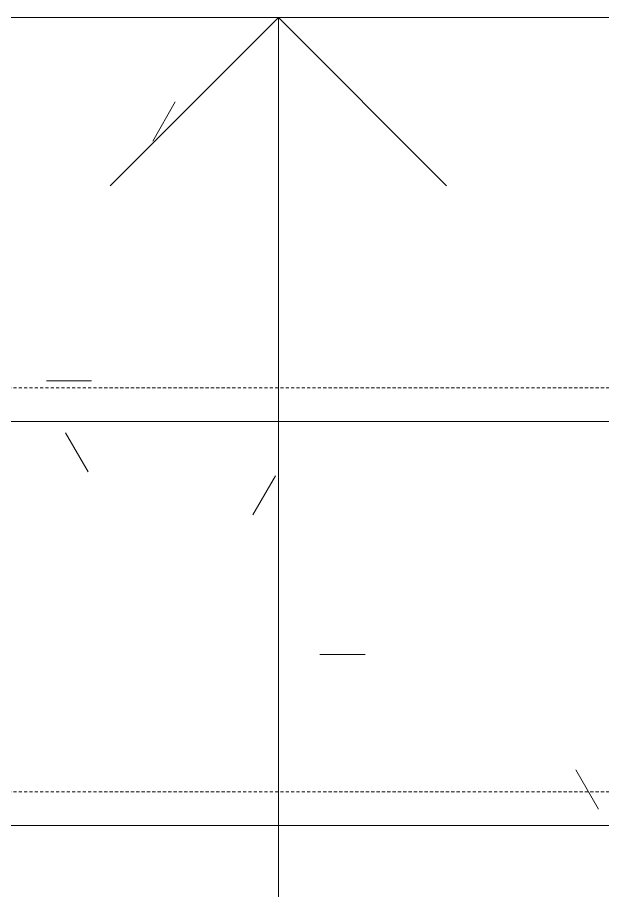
# Model space of a CAD drawing. Header units: millimetres. Extents: x -23600 to 58751, y -29611 to 36794.
# Drawn here: x 26395 to 26830, y 26851 to 27499 of the extents above; entities that cross this region are included whole.
import ezdxf

# ---------------------------------------------------------------- set-up
doc = ezdxf.new("R2010")
doc.units = ezdxf.units.MM
doc.linetypes.add('Overhead', pattern=[3.96875, 2.38125, -1.5875])
doc.layers.add('S-STRS', color=31, linetype='Continuous', lineweight=9)
doc.layers.add('S-STRS-ANNO', color=31, linetype='Continuous', lineweight=9)
pattern_1 = [(0, (0, 0), (812.8, 203.2), [33.528, -576.072, 33.528, -576.072, -3251.2]), (0, (0, 0), (812.8, 203.2), [-1219.2, 33.528, -1185.672, 33.528, -576.072, -1422.4]), (0, (0, 0), (812.8, 203.2), [-3048, 33.528, -372.872, 33.528, -982.472]), (120, (304.8, 101.6), (-582.3764, 602.3054), [33.528, -576.072, 33.528, -576.072, -3251.2]), (120, (304.8, 101.6), (-582.3764, 602.3054), [-1219.2, 33.528, -1185.672, 33.528, -576.072, -1422.4]), (120, (304.8, 101.6), (-582.3764, 602.3054), [-3048, 33.528, -372.872, 33.528, -982.472]), (240, (406.4, 508), (-230.4236, -805.5054), [33.528, -576.072, 33.528, -576.072, -3251.2]), (240, (406.4, 508), (-230.4236, -805.5054), [-1219.2, 33.528, -1185.672, 33.528, -576.072, -1422.4]), (240, (406.4, 508), (-230.4236, -805.5054), [-3048, 33.528, -372.872, 33.528, -982.472])]

msp = doc.modelspace()

# ---------------------------------------------------------------- hatches: boundary and pattern name
at = {"layer": 'S-STRS'}
h = msp.add_hatch(dxfattribs=at)
h.set_pattern_fill('FP_2', color=256, style=0, pattern_type=2)
h.set_pattern_definition(pattern_1)
h.paths.add_polyline_path([(26018.9, 27199.04), (27158.9, 27199.04), (27158.9, 27499.04), (26018.9, 27499.04)], flags=0)
h = msp.add_hatch(dxfattribs=at)
h.set_pattern_fill('FP_68', color=256, style=0, pattern_type=2)
h.set_pattern_definition(pattern_1)
h.paths.add_polyline_path([(27158.9, 26899.04), (27158.9, 27199.04), (26018.9, 27199.04), (26018.9, 26899.04), (27008.48, 26899.04)], flags=0)
h = msp.add_hatch(dxfattribs=at)
h.set_pattern_fill('FP_2', color=256, style=0, pattern_type=2)
h.set_pattern_definition(pattern_1)
h.paths.add_polyline_path([(27158.9, 26599.04), (27158.9, 26899.04), (26018.9, 26899.04), (26018.9, 26599.04), (27008.48, 26599.04)], flags=0)

# ---------------------------------------------------------------- linework, layer by layer
for p, q in [((26018.9, 27499.04), (27158.9, 27499.04)), ((26018.9, 27199.04), (27158.9, 27199.04)), ((26018.9, 26899.04), (27158.9, 26899.04))]:
    msp.add_line(p, q, dxfattribs=at)
at = {"layer": 'S-STRS', "linetype": 'Overhead'}
for p, q in [((26018.9, 27224.04), (27158.9, 27224.04)), ((26018.9, 26924.04), (27158.9, 26924.04))]:
    msp.add_line(p, q, dxfattribs=at)
at = {"layer": 'S-STRS-ANNO'}
for p, q in [((26588.9, 27499.04), (26463.9, 27374.04)), ((26588.9, 27199.04), (26588.9, 27499.04)), ((26588.9, 27499.04), (26713.9, 27374.04)), ((26588.9, 26899.04), (26588.9, 27199.04)), ((26588.9, 26599.04), (26588.9, 26899.04))]:
    msp.add_line(p, q, dxfattribs=at)

doc.saveas('drawing.dxf')
